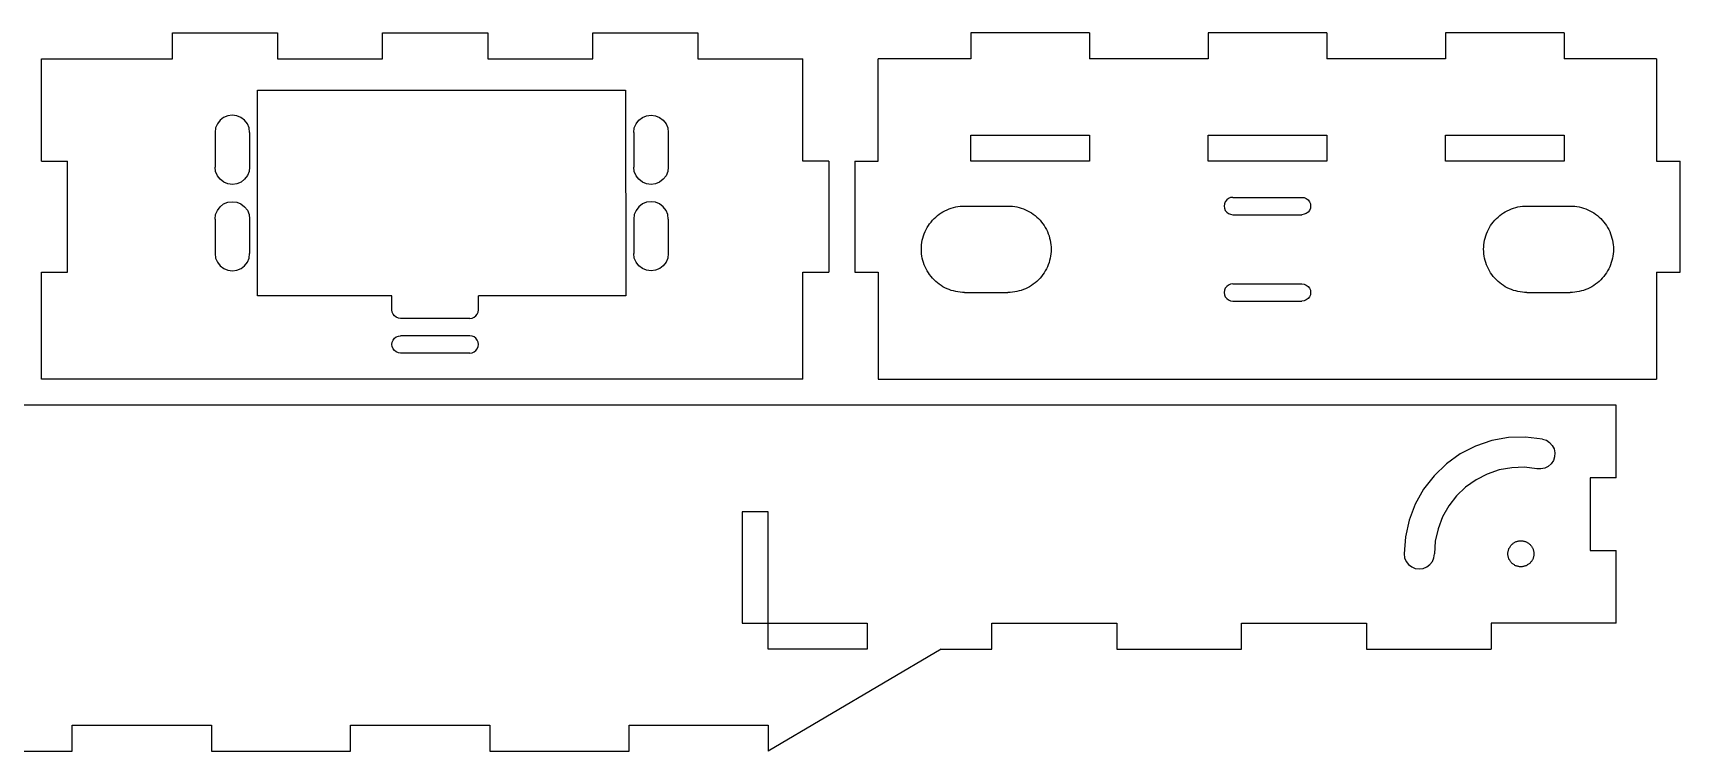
# Model space of a CAD drawing. Extents: x -315 to 300, y -118 to 137.
# Drawn here: x -216.6 to -26.2, y 24.3 to 107.3 of the extents above; entities that cross this region are included whole.
import ezdxf

# ---------------------------------------------------------------- set-up
doc = ezdxf.new("R2010")
doc.units = 0
doc.header["$MEASUREMENT"] = 0
doc.layers.get('0').update_dxf_attribs({"linetype": 'CONTINUOUS'})

msp = doc.modelspace()

# ---------------------------------------------------------------- linework, layer by layer
for p, q in [((-200.41, 104.29), (-200.41, 107.29)), ((-200.41, 107.29), (-188.27, 107.29)), ((-188.27, 107.29), (-188.27, 104.29)), ((-176.13, 104.29), (-176.13, 107.29)), ((-176.13, 107.29), (-163.98, 107.29)), ((-163.98, 107.29), (-163.98, 104.29)), ((-151.84, 104.29), (-151.84, 107.29)), ((-151.84, 107.29), (-139.7, 107.29)), ((-139.7, 107.29), (-139.7, 104.29)), ((-108.14, 107.29), (-108.14, 104.29)), ((-94.43, 107.29), (-108.14, 107.29)), ((-94.43, 107.29), (-94.43, 104.29)), ((-80.71, 107.29), (-80.71, 104.29)), ((-67, 107.29), (-80.71, 107.29)), ((-67, 107.29), (-67, 104.29)), ((-53.28, 107.29), (-53.28, 104.29)), ((-39.57, 107.29), (-53.28, 107.29)), ((-39.57, 107.29), (-39.57, 104.29)), ((-215.56, 104.29), (-200.41, 104.29)), ((-215.56, 92.49), (-215.56, 104.29)), ((-188.27, 104.29), (-176.13, 104.29)), ((-163.98, 104.29), (-151.84, 104.29)), ((-139.7, 104.29), (-127.56, 104.29)), ((-127.56, 92.49), (-127.56, 104.29)), ((-108.14, 104.29), (-118.86, 104.29)), ((-118.86, 92.49), (-118.86, 104.29)), ((-80.71, 104.29), (-94.43, 104.29)), ((-53.28, 104.29), (-67, 104.29)), ((-28.86, 104.29), (-39.57, 104.29)), ((-28.86, 104.29), (-28.86, 92.49)), ((-190.58, 76.9), (-190.61, 100.69)), ((-190.61, 100.69), (-148.06, 100.69)), ((-148.06, 100.69), (-148.03, 76.9)), ((-194.92, 97.21), (-195.24, 96.79)), ((-194.51, 97.53), (-194.92, 97.21)), ((-194.02, 97.73), (-194.51, 97.53)), ((-193.51, 97.79), (-194.02, 97.73)), ((-192.99, 97.73), (-193.51, 97.79)), ((-192.51, 97.53), (-192.99, 97.73)), ((-192.09, 97.21), (-192.51, 97.53)), ((-191.77, 96.8), (-192.09, 97.21)), ((-146.84, 96.79), (-146.52, 97.21)), ((-146.52, 97.21), (-146.11, 97.53)), ((-146.11, 97.53), (-145.62, 97.73)), ((-145.62, 97.73), (-145.11, 97.79)), ((-145.11, 97.79), (-144.59, 97.73)), ((-144.59, 97.73), (-144.11, 97.53)), ((-144.11, 97.53), (-143.69, 97.21)), ((-143.69, 97.21), (-143.37, 96.79)), ((-195.44, 96.31), (-195.51, 95.79)), ((-195.51, 95.79), (-195.51, 91.79)), ((-195.24, 96.79), (-195.44, 96.31)), ((-191.57, 96.31), (-191.77, 96.8)), ((-191.51, 95.8), (-191.57, 96.31)), ((-191.51, 95.8), (-191.51, 91.79)), ((-147.11, 95.79), (-147.04, 96.31)), ((-147.11, 95.79), (-147.11, 91.79)), ((-147.04, 96.31), (-146.84, 96.79)), ((-143.37, 96.79), (-143.17, 96.31)), ((-143.17, 96.31), (-143.11, 95.79)), ((-143.11, 95.79), (-143.11, 91.79)), ((-108.14, 92.49), (-108.14, 95.49)), ((-108.14, 95.49), (-94.43, 95.49)), ((-94.43, 95.49), (-94.43, 92.49)), ((-80.71, 92.49), (-80.71, 95.49)), ((-80.71, 95.49), (-67, 95.49)), ((-67, 95.49), (-67, 92.49)), ((-53.28, 92.49), (-53.28, 95.49)), ((-53.28, 95.49), (-39.57, 95.49)), ((-39.57, 95.49), (-39.57, 92.49)), ((-215.56, 92.49), (-212.56, 92.49)), ((-212.56, 79.63), (-212.56, 92.49)), ((-195.44, 91.28), (-195.51, 91.79)), ((-191.51, 91.79), (-191.57, 91.28)), ((-147.04, 91.28), (-147.11, 91.79)), ((-143.11, 91.79), (-143.17, 91.28)), ((-124.56, 92.49), (-127.56, 92.49)), ((-124.56, 92.49), (-124.56, 79.63)), ((-121.56, 92.49), (-118.86, 92.49)), ((-121.56, 92.49), (-121.56, 79.63)), ((-94.43, 92.49), (-108.14, 92.49)), ((-67, 92.49), (-80.71, 92.49)), ((-39.57, 92.49), (-53.28, 92.49)), ((-28.86, 92.49), (-26.16, 92.49)), ((-26.16, 79.63), (-26.16, 92.49)), ((-195.24, 90.79), (-195.44, 91.28)), ((-194.92, 90.38), (-195.24, 90.79)), ((-194.5, 90.06), (-194.92, 90.38)), ((-194.02, 89.86), (-194.5, 90.06)), ((-193.5, 89.79), (-194.02, 89.86)), ((-192.99, 89.86), (-193.5, 89.79)), ((-192.5, 90.06), (-192.99, 89.86)), ((-192.09, 90.38), (-192.5, 90.06)), ((-191.77, 90.8), (-192.09, 90.38)), ((-191.57, 91.28), (-191.77, 90.8)), ((-146.84, 90.79), (-147.04, 91.28)), ((-146.52, 90.38), (-146.84, 90.79)), ((-146.11, 90.06), (-146.52, 90.38)), ((-145.62, 89.86), (-146.11, 90.06)), ((-145.11, 89.79), (-145.62, 89.86)), ((-144.59, 89.86), (-145.11, 89.79)), ((-144.11, 90.06), (-144.59, 89.86)), ((-143.69, 90.38), (-144.11, 90.06)), ((-143.37, 90.79), (-143.69, 90.38)), ((-143.17, 91.28), (-143.37, 90.79)), ((-194.51, 87.53), (-194.02, 87.73)), ((-194.02, 87.73), (-193.51, 87.79)), ((-193.51, 87.79), (-192.99, 87.73)), ((-192.99, 87.73), (-192.51, 87.53)), ((-145.62, 87.73), (-146.11, 87.53)), ((-145.11, 87.79), (-145.62, 87.73)), ((-144.59, 87.73), (-145.11, 87.79)), ((-144.11, 87.53), (-144.59, 87.73)), ((-78.72, 87.79), (-78.82, 87.55)), ((-78.56, 88), (-78.72, 87.79)), ((-78.36, 88.16), (-78.56, 88)), ((-78.11, 88.26), (-78.36, 88.16)), ((-77.86, 88.29), (-78.11, 88.26)), ((-77.86, 88.29), (-69.86, 88.29)), ((-69.86, 88.29), (-69.6, 88.26)), ((-69.6, 88.26), (-69.36, 88.16)), ((-69.36, 88.16), (-69.15, 88)), ((-69.15, 88), (-68.99, 87.79)), ((-68.99, 87.79), (-68.89, 87.55)), ((-195.51, 85.79), (-195.44, 86.31)), ((-195.51, 85.79), (-195.51, 81.79)), ((-195.44, 86.31), (-195.24, 86.79)), ((-195.24, 86.79), (-194.92, 87.21)), ((-194.92, 87.21), (-194.51, 87.53)), ((-192.51, 87.53), (-192.09, 87.21)), ((-192.09, 87.21), (-191.77, 86.8)), ((-191.77, 86.8), (-191.57, 86.31)), ((-191.57, 86.31), (-191.51, 85.8)), ((-191.51, 85.8), (-191.51, 81.79)), ((-147.04, 86.31), (-147.11, 85.79)), ((-147.11, 85.79), (-147.11, 81.79)), ((-146.84, 86.79), (-147.04, 86.31)), ((-146.52, 87.21), (-146.84, 86.79)), ((-146.11, 87.53), (-146.52, 87.21)), ((-143.69, 87.21), (-144.11, 87.53)), ((-143.37, 86.79), (-143.69, 87.21)), ((-143.17, 86.31), (-143.37, 86.79)), ((-143.11, 85.79), (-143.17, 86.31)), ((-143.11, 85.79), (-143.11, 81.79)), ((-112.57, 85.64), (-112.39, 85.83)), ((-112.39, 85.83), (-112.2, 86.01)), ((-112.2, 86.01), (-112, 86.18)), ((-112, 86.18), (-111.79, 86.34)), ((-111.79, 86.34), (-111.58, 86.49)), ((-111.58, 86.49), (-111.36, 86.63)), ((-111.36, 86.63), (-111.13, 86.75)), ((-111.13, 86.75), (-110.89, 86.86)), ((-110.89, 86.86), (-110.65, 86.96)), ((-110.65, 86.96), (-110.4, 87.05)), ((-110.4, 87.05), (-110.15, 87.12)), ((-110.15, 87.12), (-109.89, 87.19)), ((-109.89, 87.19), (-109.64, 87.23)), ((-109.64, 87.23), (-109.38, 87.27)), ((-109.38, 87.27), (-109.12, 87.29)), ((-109.12, 87.29), (-108.86, 87.29)), ((-108.86, 87.29), (-103.86, 87.29)), ((-103.86, 87.29), (-103.59, 87.29)), ((-103.59, 87.29), (-103.33, 87.27)), ((-103.33, 87.27), (-103.07, 87.23)), ((-103.07, 87.23), (-102.82, 87.19)), ((-102.82, 87.19), (-102.56, 87.12)), ((-102.56, 87.12), (-102.31, 87.05)), ((-102.31, 87.05), (-102.06, 86.96)), ((-102.06, 86.96), (-101.82, 86.86)), ((-101.82, 86.86), (-101.59, 86.75)), ((-101.59, 86.75), (-101.36, 86.63)), ((-101.36, 86.63), (-101.13, 86.49)), ((-101.13, 86.49), (-100.92, 86.34)), ((-100.92, 86.34), (-100.71, 86.18)), ((-100.71, 86.18), (-100.51, 86.01)), ((-100.51, 86.01), (-100.32, 85.83)), ((-100.32, 85.83), (-100.14, 85.64)), ((-78.82, 87.55), (-78.86, 87.29)), ((-78.86, 87.29), (-78.82, 87.04)), ((-78.82, 87.04), (-78.72, 86.79)), ((-78.72, 86.79), (-78.56, 86.59)), ((-78.56, 86.59), (-78.36, 86.43)), ((-78.36, 86.43), (-78.11, 86.33)), ((-78.11, 86.33), (-77.86, 86.29)), ((-77.86, 86.29), (-69.86, 86.29)), ((-69.6, 86.33), (-69.86, 86.29)), ((-69.36, 86.43), (-69.6, 86.33)), ((-69.15, 86.59), (-69.36, 86.43)), ((-68.99, 86.79), (-69.15, 86.59)), ((-68.89, 87.04), (-68.99, 86.79)), ((-68.89, 87.55), (-68.86, 87.29)), ((-68.86, 87.29), (-68.89, 87.04)), ((-47.57, 85.64), (-47.39, 85.83)), ((-47.39, 85.83), (-47.2, 86.01)), ((-47.2, 86.01), (-47, 86.18)), ((-47, 86.18), (-46.79, 86.34)), ((-46.79, 86.34), (-46.58, 86.49)), ((-46.58, 86.49), (-46.36, 86.63)), ((-46.36, 86.63), (-46.13, 86.75)), ((-46.13, 86.75), (-45.89, 86.86)), ((-45.89, 86.86), (-45.65, 86.96)), ((-45.65, 86.96), (-45.4, 87.05)), ((-45.4, 87.05), (-45.15, 87.12)), ((-45.15, 87.12), (-44.89, 87.19)), ((-44.89, 87.19), (-44.64, 87.23)), ((-44.64, 87.23), (-44.38, 87.27)), ((-44.38, 87.27), (-44.12, 87.29)), ((-44.12, 87.29), (-43.86, 87.29)), ((-43.86, 87.29), (-38.86, 87.29)), ((-38.86, 87.29), (-38.59, 87.29)), ((-38.59, 87.29), (-38.33, 87.27)), ((-38.33, 87.27), (-38.07, 87.23)), ((-38.07, 87.23), (-37.82, 87.19)), ((-37.82, 87.19), (-37.56, 87.12)), ((-37.56, 87.12), (-37.31, 87.05)), ((-37.31, 87.05), (-37.06, 86.96)), ((-37.06, 86.96), (-36.82, 86.86)), ((-36.82, 86.86), (-36.59, 86.75)), ((-36.59, 86.75), (-36.36, 86.63)), ((-36.36, 86.63), (-36.13, 86.49)), ((-36.13, 86.49), (-35.92, 86.34)), ((-35.92, 86.34), (-35.71, 86.18)), ((-35.71, 86.18), (-35.51, 86.01)), ((-35.51, 86.01), (-35.32, 85.83)), ((-35.32, 85.83), (-35.14, 85.64)), ((-113.68, 83.59), (-113.61, 83.84)), ((-113.61, 83.84), (-113.52, 84.09)), ((-113.52, 84.09), (-113.42, 84.33)), ((-113.42, 84.33), (-113.31, 84.56)), ((-113.31, 84.56), (-113.19, 84.79)), ((-113.19, 84.79), (-113.05, 85.02)), ((-113.05, 85.02), (-112.9, 85.23)), ((-112.9, 85.23), (-112.74, 85.44)), ((-112.74, 85.44), (-112.57, 85.64)), ((-100.14, 85.64), (-99.97, 85.44)), ((-99.97, 85.44), (-99.81, 85.23)), ((-99.81, 85.23), (-99.66, 85.02)), ((-99.66, 85.02), (-99.53, 84.79)), ((-99.53, 84.79), (-99.4, 84.56)), ((-99.4, 84.56), (-99.29, 84.33)), ((-99.29, 84.33), (-99.19, 84.09)), ((-99.19, 84.09), (-99.1, 83.84)), ((-99.1, 83.84), (-99.03, 83.59)), ((-48.68, 83.59), (-48.61, 83.84)), ((-48.61, 83.84), (-48.52, 84.09)), ((-48.52, 84.09), (-48.42, 84.33)), ((-48.42, 84.33), (-48.31, 84.56)), ((-48.31, 84.56), (-48.19, 84.79)), ((-48.19, 84.79), (-48.05, 85.02)), ((-48.05, 85.02), (-47.9, 85.23)), ((-47.9, 85.23), (-47.74, 85.44)), ((-47.74, 85.44), (-47.57, 85.64)), ((-35.14, 85.64), (-34.97, 85.44)), ((-34.97, 85.44), (-34.81, 85.23)), ((-34.81, 85.23), (-34.66, 85.02)), ((-34.66, 85.02), (-34.53, 84.79)), ((-34.53, 84.79), (-34.4, 84.56)), ((-34.4, 84.56), (-34.29, 84.33)), ((-34.29, 84.33), (-34.19, 84.09)), ((-34.19, 84.09), (-34.1, 83.84)), ((-34.1, 83.84), (-34.03, 83.59)), ((-113.86, 82.29), (-113.85, 82.56)), ((-113.85, 82.03), (-113.86, 82.29)), ((-113.85, 82.56), (-113.83, 82.82)), ((-113.83, 81.77), (-113.85, 82.03)), ((-113.83, 82.82), (-113.79, 83.08)), ((-113.79, 83.08), (-113.75, 83.33)), ((-113.75, 83.33), (-113.68, 83.59)), ((-99.03, 83.59), (-98.96, 83.33)), ((-98.96, 83.33), (-98.92, 83.08)), ((-98.92, 83.08), (-98.88, 82.82)), ((-98.88, 82.82), (-98.86, 82.56)), ((-98.86, 82.03), (-98.88, 81.77)), ((-98.86, 82.56), (-98.86, 82.29)), ((-98.86, 82.29), (-98.86, 82.03)), ((-48.86, 82.29), (-48.85, 82.56)), ((-48.85, 82.03), (-48.86, 82.29)), ((-48.85, 82.56), (-48.83, 82.82)), ((-48.83, 81.77), (-48.85, 82.03)), ((-48.83, 82.82), (-48.79, 83.08)), ((-48.79, 83.08), (-48.75, 83.33)), ((-48.75, 83.33), (-48.68, 83.59)), ((-34.03, 83.59), (-33.96, 83.33)), ((-33.96, 83.33), (-33.92, 83.08)), ((-33.92, 83.08), (-33.88, 82.82)), ((-33.88, 82.82), (-33.86, 82.56)), ((-33.86, 82.03), (-33.88, 81.77)), ((-33.86, 82.56), (-33.86, 82.29)), ((-33.86, 82.29), (-33.86, 82.03)), ((-195.51, 81.79), (-195.44, 81.28)), ((-195.44, 81.28), (-195.24, 80.79)), ((-195.24, 80.79), (-194.92, 80.38)), ((-194.92, 80.38), (-194.5, 80.06)), ((-194.5, 80.06), (-194.02, 79.86)), ((-192.99, 79.86), (-192.5, 80.06)), ((-192.5, 80.06), (-192.09, 80.38)), ((-192.09, 80.38), (-191.77, 80.8)), ((-191.77, 80.8), (-191.57, 81.28)), ((-191.57, 81.28), (-191.51, 81.79)), ((-147.04, 81.28), (-147.11, 81.79)), ((-146.84, 80.79), (-147.04, 81.28)), ((-146.52, 80.38), (-146.84, 80.79)), ((-146.1, 80.06), (-146.52, 80.38)), ((-145.62, 79.86), (-146.1, 80.06)), ((-144.1, 80.06), (-144.59, 79.86)), ((-143.69, 80.38), (-144.1, 80.06)), ((-143.37, 80.8), (-143.69, 80.38)), ((-143.17, 81.28), (-143.37, 80.8)), ((-143.11, 81.79), (-143.17, 81.28)), ((-113.79, 81.51), (-113.83, 81.77)), ((-113.75, 81.26), (-113.79, 81.51)), ((-113.68, 81), (-113.75, 81.26)), ((-113.61, 80.75), (-113.68, 81)), ((-113.52, 80.5), (-113.61, 80.75)), ((-113.42, 80.26), (-113.52, 80.5)), ((-113.31, 80.02), (-113.42, 80.26)), ((-113.19, 79.79), (-113.31, 80.02)), ((-99.4, 80.02), (-99.53, 79.79)), ((-99.29, 80.26), (-99.4, 80.02)), ((-99.19, 80.5), (-99.29, 80.26)), ((-99.1, 80.75), (-99.19, 80.5)), ((-99.03, 81), (-99.1, 80.75)), ((-98.96, 81.26), (-99.03, 81)), ((-98.92, 81.51), (-98.96, 81.26)), ((-98.88, 81.77), (-98.92, 81.51)), ((-48.79, 81.51), (-48.83, 81.77)), ((-48.75, 81.26), (-48.79, 81.51)), ((-48.68, 81), (-48.75, 81.26)), ((-48.61, 80.75), (-48.68, 81)), ((-48.52, 80.5), (-48.61, 80.75)), ((-48.42, 80.26), (-48.52, 80.5)), ((-48.31, 80.02), (-48.42, 80.26)), ((-48.19, 79.79), (-48.31, 80.02)), ((-34.4, 80.02), (-34.53, 79.79)), ((-34.29, 80.26), (-34.4, 80.02)), ((-34.19, 80.5), (-34.29, 80.26)), ((-34.1, 80.75), (-34.19, 80.5)), ((-34.03, 81), (-34.1, 80.75)), ((-33.96, 81.26), (-34.03, 81)), ((-33.92, 81.51), (-33.96, 81.26)), ((-33.88, 81.77), (-33.92, 81.51)), ((-215.56, 67.29), (-215.56, 79.63)), ((-215.56, 79.63), (-212.56, 79.63)), ((-194.02, 79.86), (-193.5, 79.79)), ((-193.5, 79.79), (-192.99, 79.86)), ((-145.1, 79.79), (-145.62, 79.86)), ((-144.59, 79.86), (-145.1, 79.79)), ((-127.56, 79.63), (-124.56, 79.63)), ((-127.56, 67.29), (-127.56, 79.63)), ((-121.56, 79.63), (-118.86, 79.63)), ((-118.86, 79.63), (-118.86, 67.29)), ((-113.05, 79.57), (-113.19, 79.79)), ((-112.9, 79.36), (-113.05, 79.57)), ((-112.74, 79.15), (-112.9, 79.36)), ((-112.57, 78.95), (-112.74, 79.15)), ((-112.39, 78.76), (-112.57, 78.95)), ((-112.2, 78.58), (-112.39, 78.76)), ((-112, 78.41), (-112.2, 78.58)), ((-111.79, 78.25), (-112, 78.41)), ((-111.58, 78.1), (-111.79, 78.25)), ((-111.36, 77.96), (-111.58, 78.1)), ((-101.13, 78.1), (-101.36, 77.96)), ((-100.92, 78.25), (-101.13, 78.1)), ((-100.71, 78.41), (-100.92, 78.25)), ((-100.51, 78.58), (-100.71, 78.41)), ((-100.32, 78.76), (-100.51, 78.58)), ((-100.14, 78.95), (-100.32, 78.76)), ((-99.97, 79.15), (-100.14, 78.95)), ((-99.81, 79.36), (-99.97, 79.15)), ((-99.66, 79.57), (-99.81, 79.36)), ((-99.53, 79.79), (-99.66, 79.57)), ((-78.36, 78.16), (-78.56, 78)), ((-78.11, 78.26), (-78.36, 78.16)), ((-77.86, 78.29), (-78.11, 78.26)), ((-77.86, 78.29), (-69.86, 78.29)), ((-69.86, 78.29), (-69.6, 78.26)), ((-69.6, 78.26), (-69.36, 78.16)), ((-69.36, 78.16), (-69.15, 78)), ((-48.05, 79.57), (-48.19, 79.79)), ((-47.9, 79.36), (-48.05, 79.57)), ((-47.74, 79.15), (-47.9, 79.36)), ((-47.57, 78.95), (-47.74, 79.15)), ((-47.39, 78.76), (-47.57, 78.95)), ((-47.2, 78.58), (-47.39, 78.76)), ((-47, 78.41), (-47.2, 78.58)), ((-46.79, 78.25), (-47, 78.41)), ((-46.58, 78.1), (-46.79, 78.25)), ((-46.36, 77.96), (-46.58, 78.1)), ((-36.13, 78.1), (-36.36, 77.96)), ((-35.92, 78.25), (-36.13, 78.1)), ((-35.71, 78.41), (-35.92, 78.25)), ((-35.51, 78.58), (-35.71, 78.41)), ((-35.32, 78.76), (-35.51, 78.58)), ((-35.14, 78.95), (-35.32, 78.76)), ((-34.97, 79.15), (-35.14, 78.95)), ((-34.81, 79.36), (-34.97, 79.15)), ((-34.66, 79.57), (-34.81, 79.36)), ((-34.53, 79.79), (-34.66, 79.57)), ((-28.86, 79.63), (-26.16, 79.63)), ((-28.86, 79.63), (-28.86, 67.29)), ((-175.06, 76.9), (-190.58, 76.9)), ((-175.06, 75.29), (-175.06, 76.9)), ((-148.03, 76.9), (-165.06, 76.9)), ((-165.06, 75.29), (-165.06, 76.9)), ((-111.13, 77.84), (-111.36, 77.96)), ((-110.89, 77.73), (-111.13, 77.84)), ((-110.65, 77.63), (-110.89, 77.73)), ((-110.4, 77.54), (-110.65, 77.63)), ((-110.15, 77.47), (-110.4, 77.54)), ((-109.89, 77.4), (-110.15, 77.47)), ((-109.64, 77.36), (-109.89, 77.4)), ((-109.38, 77.32), (-109.64, 77.36)), ((-109.12, 77.3), (-109.38, 77.32)), ((-108.86, 77.29), (-109.12, 77.3)), ((-108.86, 77.29), (-103.86, 77.29)), ((-103.59, 77.3), (-103.86, 77.29)), ((-103.33, 77.32), (-103.59, 77.3)), ((-103.07, 77.36), (-103.33, 77.32)), ((-102.82, 77.4), (-103.07, 77.36)), ((-102.56, 77.47), (-102.82, 77.4)), ((-102.31, 77.54), (-102.56, 77.47)), ((-102.06, 77.63), (-102.31, 77.54)), ((-101.82, 77.73), (-102.06, 77.63)), ((-101.59, 77.84), (-101.82, 77.73)), ((-101.36, 77.96), (-101.59, 77.84)), ((-78.82, 77.55), (-78.86, 77.29)), ((-78.86, 77.29), (-78.82, 77.04)), ((-78.72, 77.79), (-78.82, 77.55)), ((-78.82, 77.04), (-78.72, 76.79)), ((-78.56, 78), (-78.72, 77.79)), ((-78.72, 76.79), (-78.56, 76.59)), ((-78.56, 76.59), (-78.36, 76.43)), ((-78.36, 76.43), (-78.11, 76.33)), ((-78.11, 76.33), (-77.86, 76.29)), ((-77.86, 76.29), (-69.86, 76.29)), ((-69.6, 76.33), (-69.86, 76.29)), ((-69.36, 76.43), (-69.6, 76.33)), ((-69.15, 76.59), (-69.36, 76.43)), ((-69.15, 78), (-68.99, 77.79)), ((-68.99, 76.79), (-69.15, 76.59)), ((-68.99, 77.79), (-68.89, 77.55)), ((-68.89, 77.04), (-68.99, 76.79)), ((-68.89, 77.55), (-68.86, 77.29)), ((-68.86, 77.29), (-68.89, 77.04)), ((-46.13, 77.84), (-46.36, 77.96)), ((-45.89, 77.73), (-46.13, 77.84)), ((-45.65, 77.63), (-45.89, 77.73)), ((-45.4, 77.54), (-45.65, 77.63)), ((-45.15, 77.47), (-45.4, 77.54)), ((-44.89, 77.4), (-45.15, 77.47)), ((-44.64, 77.36), (-44.89, 77.4)), ((-44.38, 77.32), (-44.64, 77.36)), ((-44.12, 77.3), (-44.38, 77.32)), ((-43.86, 77.29), (-44.12, 77.3)), ((-43.86, 77.29), (-38.86, 77.29)), ((-38.59, 77.3), (-38.86, 77.29)), ((-38.33, 77.32), (-38.59, 77.3)), ((-38.07, 77.36), (-38.33, 77.32)), ((-37.82, 77.4), (-38.07, 77.36)), ((-37.56, 77.47), (-37.82, 77.4)), ((-37.31, 77.54), (-37.56, 77.47)), ((-37.06, 77.63), (-37.31, 77.54)), ((-36.82, 77.73), (-37.06, 77.63)), ((-36.59, 77.84), (-36.82, 77.73)), ((-36.36, 77.96), (-36.59, 77.84)), ((-175.02, 75.04), (-175.06, 75.29)), ((-174.92, 74.79), (-175.02, 75.04)), ((-174.76, 74.59), (-174.92, 74.79)), ((-174.56, 74.43), (-174.76, 74.59)), ((-174.31, 74.33), (-174.56, 74.43)), ((-174.06, 74.29), (-174.31, 74.33)), ((-166.06, 74.29), (-174.06, 74.29)), ((-166.06, 74.29), (-165.8, 74.33)), ((-165.8, 74.33), (-165.56, 74.43)), ((-165.56, 74.43), (-165.35, 74.59)), ((-165.35, 74.59), (-165.19, 74.79)), ((-165.19, 74.79), (-165.09, 75.04)), ((-165.09, 75.04), (-165.06, 75.29)), ((-175.06, 71.29), (-175.02, 71.55)), ((-175.02, 71.04), (-175.06, 71.29)), ((-175.02, 71.55), (-174.92, 71.79)), ((-174.92, 70.79), (-175.02, 71.04)), ((-174.92, 71.79), (-174.76, 72)), ((-174.76, 70.59), (-174.92, 70.79)), ((-174.76, 72), (-174.56, 72.16)), ((-174.56, 70.43), (-174.76, 70.59)), ((-174.56, 72.16), (-174.31, 72.26)), ((-174.31, 72.26), (-174.06, 72.29)), ((-166.06, 72.29), (-174.06, 72.29)), ((-165.8, 72.26), (-166.06, 72.29)), ((-165.56, 72.16), (-165.8, 72.26)), ((-165.35, 72), (-165.56, 72.16)), ((-165.56, 70.43), (-165.35, 70.59)), ((-165.19, 71.79), (-165.35, 72)), ((-165.35, 70.59), (-165.19, 70.79)), ((-165.09, 71.55), (-165.19, 71.79)), ((-165.19, 70.79), (-165.09, 71.04)), ((-165.06, 71.29), (-165.09, 71.55)), ((-165.09, 71.04), (-165.06, 71.29)), ((-174.31, 70.33), (-174.56, 70.43)), ((-174.06, 70.29), (-174.31, 70.33)), ((-166.06, 70.29), (-174.06, 70.29)), ((-166.06, 70.29), (-165.8, 70.33)), ((-165.8, 70.33), (-165.56, 70.43)), ((-127.56, 67.29), (-215.56, 67.29)), ((-118.86, 67.29), (-28.86, 67.29)), ((-33.56, 64.29), (-308.56, 64.29)), ((-33.56, 55.89), (-33.56, 64.29)), ((-49.8, 59.53), (-51.56, 58.64)), ((-47.93, 60.17), (-49.8, 59.53)), ((-45.98, 60.52), (-47.93, 60.17)), ((-44.01, 60.58), (-45.98, 60.52)), ((-42.05, 60.36), (-44.01, 60.58)), ((-42.05, 60.36), (-41.61, 60.22)), ((-41.61, 60.22), (-41.23, 59.97)), ((-41.23, 59.97), (-40.93, 59.63)), ((-40.93, 59.63), (-40.72, 59.22)), ((-40.72, 59.22), (-40.63, 58.77)), ((-53.17, 57.49), (-54.59, 56.12)), ((-51.56, 58.64), (-53.17, 57.49)), ((-41.39, 57.19), (-41.79, 56.99)), ((-41.04, 57.5), (-41.39, 57.19)), ((-40.79, 57.88), (-41.04, 57.5)), ((-40.65, 58.31), (-40.79, 57.88)), ((-40.63, 58.77), (-40.65, 58.31)), ((-54.59, 56.12), (-55.8, 54.56)), ((-49.74, 55.64), (-50.94, 54.8)), ((-48.44, 56.31), (-49.74, 55.64)), ((-47.05, 56.78), (-48.44, 56.31)), ((-45.61, 57.04), (-47.05, 56.78)), ((-44.15, 57.09), (-45.61, 57.04)), ((-42.7, 56.92), (-44.15, 57.09)), ((-42.24, 56.9), (-42.7, 56.92)), ((-41.79, 56.99), (-42.24, 56.9)), ((-33.56, 55.89), (-36.56, 55.89)), ((-36.56, 55.89), (-36.56, 47.49)), ((-55.8, 54.56), (-56.77, 52.84)), ((-51.99, 53.78), (-52.89, 52.62)), ((-50.94, 54.8), (-51.99, 53.78)), ((-131.56, 51.96), (-134.56, 51.96)), ((-134.56, 51.96), (-134.56, 39.09)), ((-131.56, 39.09), (-131.56, 51.96)), ((-56.77, 52.84), (-57.48, 50.99)), ((-52.89, 52.62), (-53.61, 51.35)), ((-57.48, 50.99), (-57.91, 49.07)), ((-54.13, 49.98), (-54.45, 48.55)), ((-53.61, 51.35), (-54.13, 49.98)), ((-57.91, 49.07), (-58.06, 47.09)), ((-54.45, 48.55), (-54.56, 47.09)), ((-45.98, 47.56), (-45.96, 47.63)), ((-45.96, 47.63), (-45.93, 47.7)), ((-45.93, 47.7), (-45.89, 47.78)), ((-45.89, 47.78), (-45.85, 47.84)), ((-45.85, 47.84), (-45.81, 47.91)), ((-45.81, 47.91), (-45.77, 47.98)), ((-45.77, 47.98), (-45.72, 48.04)), ((-45.72, 48.04), (-45.67, 48.1)), ((-45.67, 48.1), (-45.62, 48.16)), ((-45.62, 48.16), (-45.56, 48.21)), ((-45.56, 48.21), (-45.5, 48.26)), ((-45.5, 48.26), (-45.44, 48.31)), ((-45.44, 48.31), (-45.37, 48.35)), ((-45.37, 48.35), (-45.31, 48.39)), ((-45.31, 48.39), (-45.24, 48.43)), ((-45.24, 48.43), (-45.17, 48.47)), ((-45.17, 48.47), (-45.09, 48.5)), ((-45.09, 48.5), (-45.02, 48.52)), ((-45.02, 48.52), (-44.94, 48.54)), ((-44.94, 48.54), (-44.87, 48.56)), ((-44.87, 48.56), (-44.79, 48.58)), ((-44.79, 48.58), (-44.71, 48.59)), ((-44.71, 48.59), (-44.63, 48.59)), ((-44.63, 48.59), (-44.56, 48.59)), ((-44.56, 48.59), (-44.48, 48.59)), ((-44.48, 48.59), (-44.4, 48.59)), ((-44.4, 48.59), (-44.32, 48.58)), ((-44.32, 48.58), (-44.24, 48.56)), ((-44.24, 48.56), (-44.17, 48.54)), ((-44.17, 48.54), (-44.09, 48.52)), ((-44.09, 48.52), (-44.02, 48.5)), ((-44.02, 48.5), (-43.95, 48.47)), ((-43.95, 48.47), (-43.87, 48.43)), ((-43.87, 48.43), (-43.81, 48.39)), ((-43.81, 48.39), (-43.74, 48.35)), ((-43.74, 48.35), (-43.67, 48.31)), ((-43.67, 48.31), (-43.61, 48.26)), ((-43.61, 48.26), (-43.55, 48.21)), ((-43.55, 48.21), (-43.49, 48.16)), ((-43.49, 48.16), (-43.44, 48.1)), ((-43.44, 48.1), (-43.39, 48.04)), ((-43.39, 48.04), (-43.34, 47.98)), ((-43.34, 47.98), (-43.3, 47.91)), ((-43.3, 47.91), (-43.26, 47.84)), ((-43.26, 47.84), (-43.22, 47.78)), ((-43.22, 47.78), (-43.18, 47.7)), ((-43.18, 47.7), (-43.15, 47.63)), ((-43.15, 47.63), (-43.13, 47.56)), ((-58.06, 47.09), (-58, 46.64)), ((-58, 46.64), (-57.82, 46.22)), ((-57.82, 46.22), (-57.54, 45.86)), ((-57.54, 45.86), (-57.18, 45.58)), ((-55.43, 45.58), (-55.07, 45.86)), ((-55.07, 45.86), (-54.79, 46.22)), ((-54.79, 46.22), (-54.61, 46.64)), ((-54.61, 46.64), (-54.56, 47.09)), ((-46.06, 47.09), (-46.05, 47.17)), ((-46.05, 47.02), (-46.06, 47.09)), ((-46.05, 47.25), (-46.04, 47.33)), ((-46.05, 47.17), (-46.05, 47.25)), ((-46.05, 46.94), (-46.05, 47.02)), ((-46.04, 46.86), (-46.05, 46.94)), ((-46.04, 47.33), (-46.02, 47.41)), ((-46.02, 46.78), (-46.04, 46.86)), ((-46.02, 47.41), (-46, 47.48)), ((-46, 46.71), (-46.02, 46.78)), ((-46, 47.48), (-45.98, 47.56)), ((-45.98, 46.63), (-46, 46.71)), ((-45.96, 46.56), (-45.98, 46.63)), ((-45.93, 46.48), (-45.96, 46.56)), ((-45.89, 46.41), (-45.93, 46.48)), ((-45.85, 46.34), (-45.89, 46.41)), ((-45.81, 46.28), (-45.85, 46.34)), ((-45.77, 46.21), (-45.81, 46.28)), ((-45.72, 46.15), (-45.77, 46.21)), ((-45.67, 46.09), (-45.72, 46.15)), ((-45.62, 46.03), (-45.67, 46.09)), ((-45.56, 45.98), (-45.62, 46.03)), ((-45.5, 45.93), (-45.56, 45.98)), ((-45.44, 45.88), (-45.5, 45.93)), ((-45.37, 45.84), (-45.44, 45.88)), ((-45.31, 45.8), (-45.37, 45.84)), ((-45.24, 45.76), (-45.31, 45.8)), ((-45.17, 45.72), (-45.24, 45.76)), ((-45.09, 45.69), (-45.17, 45.72)), ((-43.95, 45.72), (-44.02, 45.69)), ((-43.87, 45.76), (-43.95, 45.72)), ((-43.81, 45.8), (-43.87, 45.76)), ((-43.74, 45.84), (-43.81, 45.8)), ((-43.67, 45.88), (-43.74, 45.84)), ((-43.61, 45.93), (-43.67, 45.88)), ((-43.55, 45.98), (-43.61, 45.93)), ((-43.49, 46.03), (-43.55, 45.98)), ((-43.44, 46.09), (-43.49, 46.03)), ((-43.39, 46.15), (-43.44, 46.09)), ((-43.34, 46.21), (-43.39, 46.15)), ((-43.3, 46.28), (-43.34, 46.21)), ((-43.26, 46.34), (-43.3, 46.28)), ((-43.22, 46.41), (-43.26, 46.34)), ((-43.18, 46.48), (-43.22, 46.41)), ((-43.15, 46.56), (-43.18, 46.48)), ((-43.13, 46.63), (-43.15, 46.56)), ((-43.13, 47.56), (-43.11, 47.48)), ((-43.11, 46.71), (-43.13, 46.63)), ((-43.11, 47.48), (-43.09, 47.41)), ((-43.09, 46.78), (-43.11, 46.71)), ((-43.09, 47.41), (-43.07, 47.33)), ((-43.07, 46.86), (-43.09, 46.78)), ((-43.07, 47.33), (-43.06, 47.25)), ((-43.06, 46.94), (-43.07, 46.86)), ((-43.06, 47.25), (-43.06, 47.17)), ((-43.06, 47.17), (-43.06, 47.09)), ((-43.06, 47.09), (-43.06, 47.02)), ((-43.06, 47.02), (-43.06, 46.94)), ((-36.56, 47.49), (-33.56, 47.49)), ((-33.56, 39.09), (-33.56, 47.49)), ((-57.18, 45.58), (-56.76, 45.4)), ((-56.76, 45.4), (-56.31, 45.34)), ((-56.31, 45.34), (-55.85, 45.4)), ((-55.85, 45.4), (-55.43, 45.58)), ((-45.02, 45.67), (-45.09, 45.69)), ((-44.94, 45.65), (-45.02, 45.67)), ((-44.87, 45.63), (-44.94, 45.65)), ((-44.79, 45.61), (-44.87, 45.63)), ((-44.71, 45.6), (-44.79, 45.61)), ((-44.63, 45.6), (-44.71, 45.6)), ((-44.56, 45.59), (-44.63, 45.6)), ((-44.48, 45.6), (-44.56, 45.59)), ((-44.4, 45.6), (-44.48, 45.6)), ((-44.32, 45.61), (-44.4, 45.6)), ((-44.24, 45.63), (-44.32, 45.61)), ((-44.17, 45.65), (-44.24, 45.63)), ((-44.09, 45.67), (-44.17, 45.65)), ((-44.02, 45.69), (-44.09, 45.67)), ((-134.56, 39.09), (-131.56, 39.09)), ((-131.56, 36.09), (-131.56, 39.09)), ((-131.56, 39.09), (-120.13, 39.09)), ((-120.13, 39.09), (-120.13, 36.09)), ((-105.7, 36.09), (-105.7, 39.09)), ((-105.7, 39.09), (-91.27, 39.09)), ((-91.27, 39.09), (-91.27, 36.09)), ((-76.84, 36.09), (-76.84, 39.09)), ((-76.84, 39.09), (-62.41, 39.09)), ((-62.41, 39.09), (-62.41, 36.09)), ((-47.98, 39.09), (-47.98, 36.09)), ((-33.56, 39.09), (-47.98, 39.09)), ((-111.56, 36.09), (-131.56, 24.29)), ((-120.13, 36.09), (-131.56, 36.09)), ((-111.56, 36.09), (-105.7, 36.09)), ((-91.27, 36.09), (-76.84, 36.09)), ((-62.41, 36.09), (-47.98, 36.09)), ((-212.01, 24.29), (-212.01, 27.29)), ((-212.01, 27.29), (-195.92, 27.29)), ((-195.92, 27.29), (-195.92, 24.29)), ((-179.83, 24.29), (-179.83, 27.29)), ((-179.83, 27.29), (-163.74, 27.29)), ((-163.74, 27.29), (-163.74, 24.29)), ((-147.65, 27.29), (-131.56, 27.29)), ((-147.65, 24.29), (-147.65, 27.29)), ((-131.56, 27.29), (-131.56, 24.29)), ((-228.1, 24.29), (-212.01, 24.29)), ((-195.92, 24.29), (-179.83, 24.29)), ((-163.74, 24.29), (-147.65, 24.29))]:
    msp.add_line(p, q)

doc.saveas('drawing.dxf')
